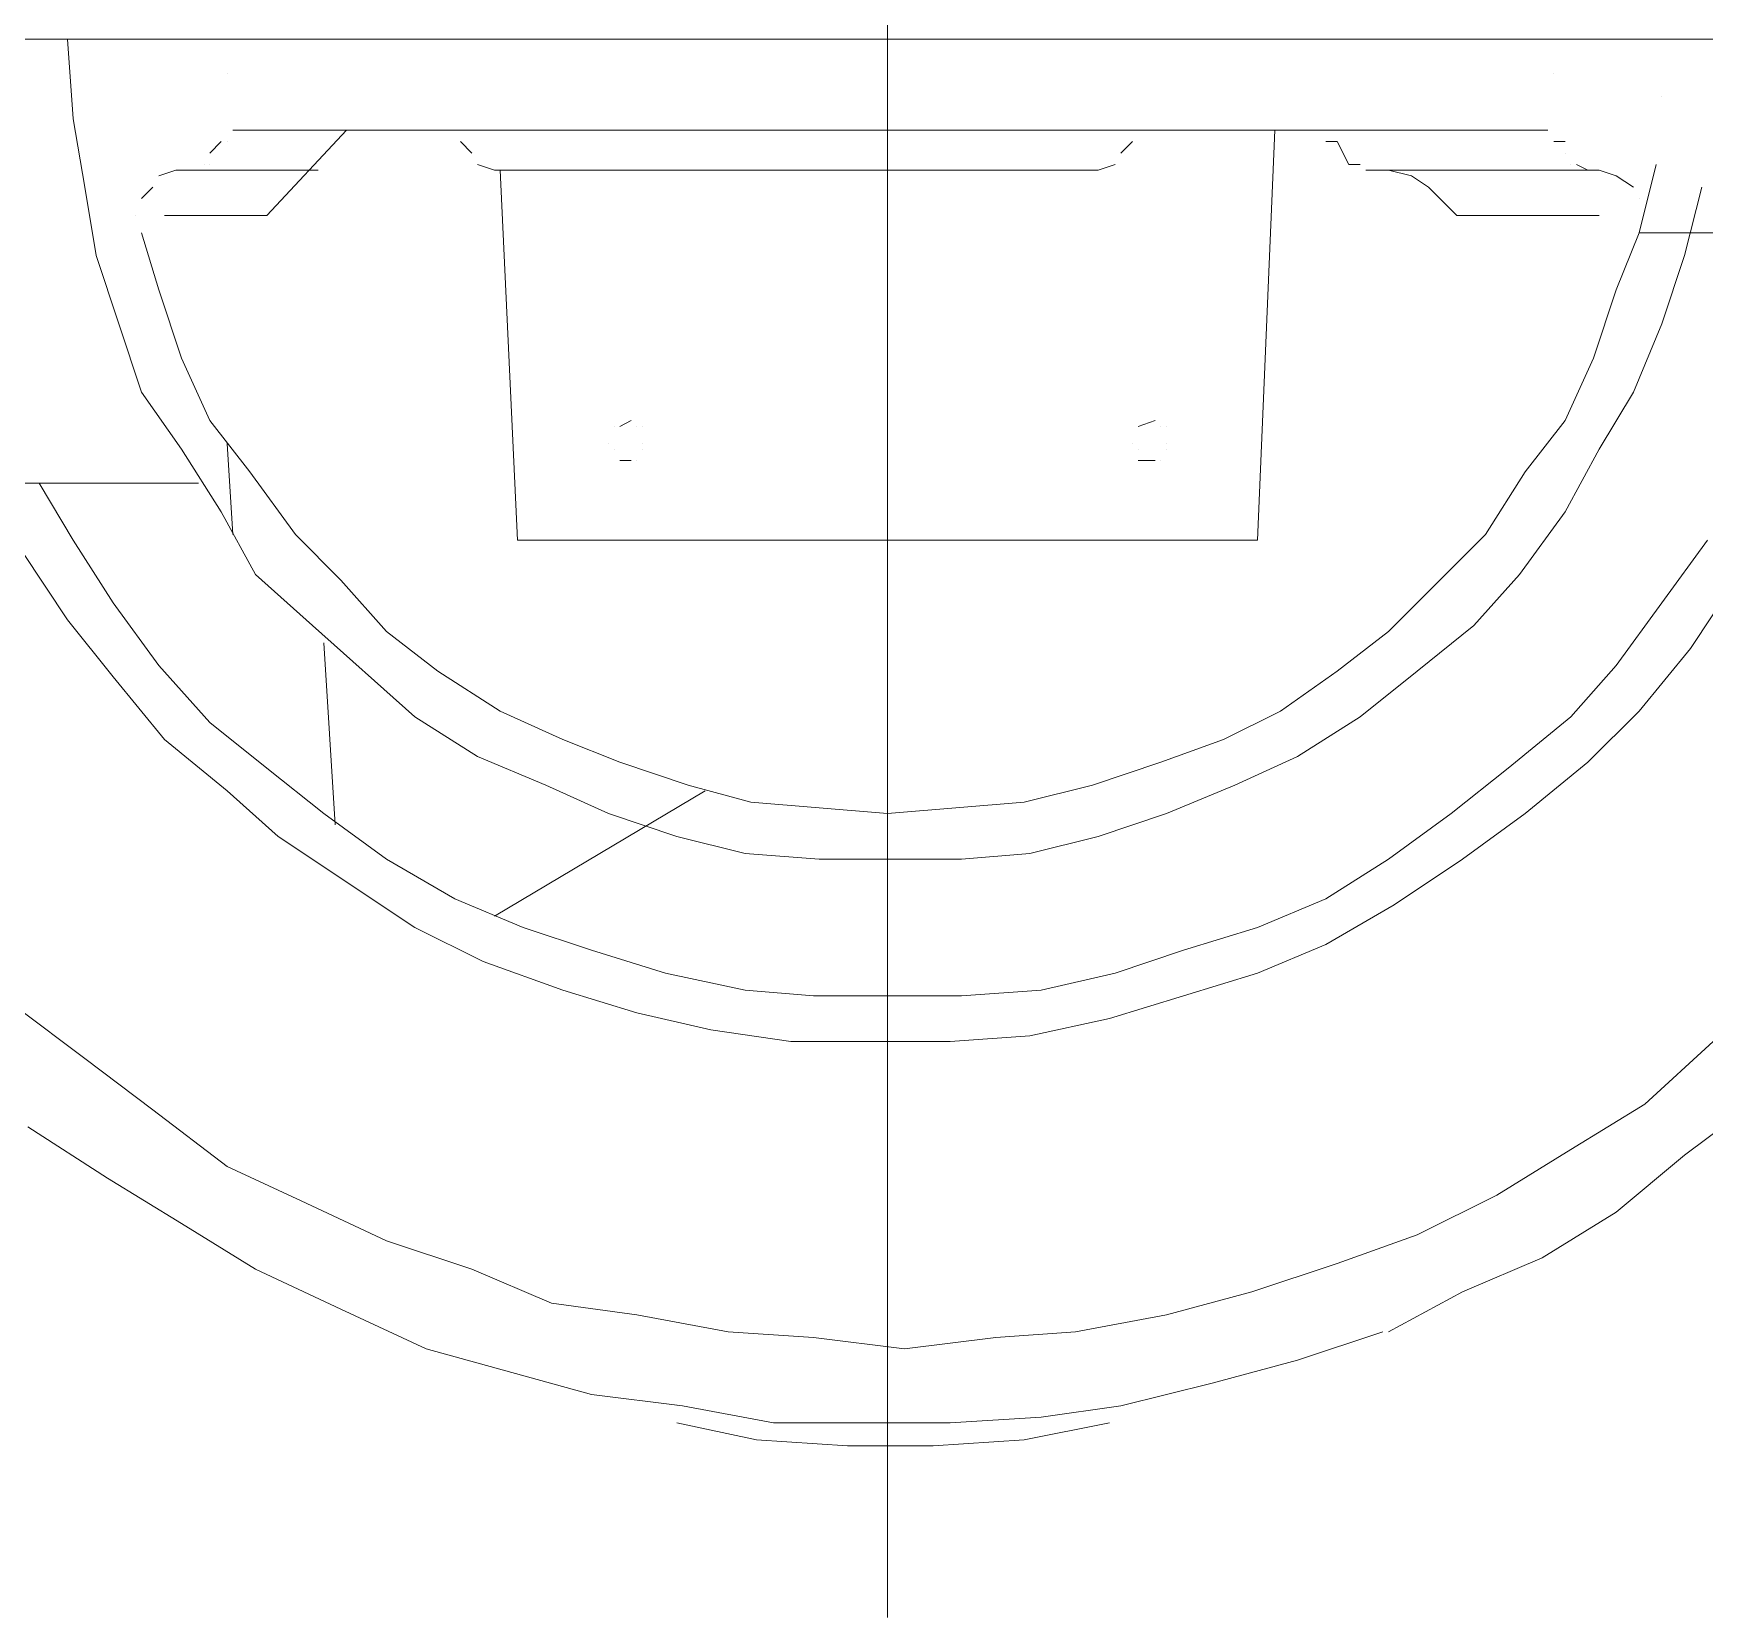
# Model space of a CAD drawing. Header units: millimetres. Extents: x 553474 to 556484, y 6145926 to 6146600.
# Drawn here: x 556132.3531 to 556132.4873, y 6146169.8671 to 6146169.9942 of the extents above; entities that cross this region are included whole.
import ezdxf

# ---------------------------------------------------------------- set-up
doc = ezdxf.new("R2010")
doc.units = ezdxf.units.MM
doc.layers.add('8', color=8, linetype='Continuous', lineweight=0)

msp = doc.modelspace()

# ---------------------------------------------------------------- linework, layer by layer
at = {"layer": '8'}
for p, q in [((556132.421666415, 6146170.118378649, 9.79600000000013), (556132.421666415, 6146169.86706217, 9.79600000000013)), ((556132.300965616, 6146169.993791785, 9.79600000000013), (556132.6782898814, 6146169.993791785, 9.79600000000013))]:
    msp.add_line(p, q, dxfattribs=at)
for points in [[(556132.3558296147, 6146169.993791785, 9.79600000000013), (556132.3558296147, 6146169.993791785, 9.79600000000013), (556132.3562868149, 6146169.987390985, 9.79600000000013), (556132.3562868149, 6146169.987390985, 9.79600000000013)], [(556132.3686312162, 6146169.991048585, 9.79600000000013), (556132.3686312162, 6146169.991048585, 9.79600000000013), (556132.3690884146, 6146169.986476585, 9.79600000000013), (556132.3690884146, 6146169.986476585, 9.79600000000013)], [(556132.3686312162, 6146169.991048585, 9.79600000000013), (556132.3686312162, 6146169.991048585, 9.79600000000013), (556132.3686312162, 6146169.996077785, 9.79600000000013), (556132.3686312162, 6146169.996077785, 9.79600000000013)], [(556132.4751588148, 6146169.991048585, 9.79600000000013), (556132.4751588148, 6146169.991048585, 9.79600000000013), (556132.4747016146, 6146169.986476585, 9.79600000000013), (556132.4747016146, 6146169.986476585, 9.79600000000013)], [(556132.4838456153, 6146169.989219785, 9.79600000000013), (556132.4838456153, 6146169.989219785, 9.79600000000013), (556132.4838456153, 6146169.994706185, 9.79600000000013), (556132.4838456153, 6146169.994706185, 9.79600000000013)], [(556132.4838456153, 6146169.989219785, 9.79600000000013), (556132.4838456153, 6146169.989219785, 9.79600000000013), (556132.4833884151, 6146169.983733385, 9.79600000000013), (556132.4833884151, 6146169.983733385, 9.79600000000013)], [(556132.3562868149, 6146169.987390985, 9.79600000000013), (556132.3562868149, 6146169.987390985, 9.79600000000013), (556132.3572012153, 6146169.981904585, 9.79600000000013), (556132.3572012153, 6146169.981904585, 9.79600000000013)], [(556132.3690884146, 6146169.986476585, 9.79600000000013), (556132.3690884146, 6146169.986476585, 9.79600000000013), (556132.3686312162, 6146169.991048585, 9.79600000000013), (556132.3686312162, 6146169.991048585, 9.79600000000013)], [(556132.3690884146, 6146169.986476585, 9.79600000000013), (556132.3690884146, 6146169.986476585, 9.79600000000013), (556132.419837615, 6146169.986476585, 9.79600000000013), (556132.419837615, 6146169.986476585, 9.79600000000013)], [(556132.3782324162, 6146169.986476585, 9.79600000000013), (556132.3782324162, 6146169.986476585, 9.79600000000013), (556132.371831615, 6146169.979618585, 9.79600000000013), (556132.371831615, 6146169.979618585, 9.79600000000013)], [(556132.4747016146, 6146169.986476585, 9.79600000000013), (556132.4747016146, 6146169.986476585, 9.79600000000013), (556132.419837615, 6146169.986476585, 9.79600000000013), (556132.419837615, 6146169.986476585, 9.79600000000013)], [(556132.4527560151, 6146169.986476585, 9.79600000000013), (556132.4527560151, 6146169.986476585, 9.79600000000013), (556132.4513844154, 6146169.953558185, 9.79600000000013), (556132.4513844154, 6146169.953558185, 9.79600000000013)], [(556132.456413615, 6146169.986476585, 9.79600000000013), (556132.456413615, 6146169.986476585, 9.79600000000013), (556132.4568708134, 6146169.985562185, 9.79600000000013), (556132.4568708134, 6146169.985562185, 9.79600000000013)], [(556132.4747016146, 6146169.986476585, 9.79600000000013), (556132.4747016146, 6146169.986476585, 9.79600000000013), (556132.4751588148, 6146169.991048585, 9.79600000000013), (556132.4751588148, 6146169.991048585, 9.79600000000013)], [(556132.3672596137, 6146169.984647784, 9.79600000000013), (556132.3672596137, 6146169.984647784, 9.79600000000013), (556132.3681740151, 6146169.985562185, 9.79600000000013), (556132.3681740151, 6146169.985562185, 9.79600000000013)], [(556132.3681740151, 6146169.985562185, 9.79600000000013), (556132.3681740151, 6146169.985562185, 9.79600000000013), (556132.3686312162, 6146169.985562185, 9.79600000000013), (556132.3686312162, 6146169.985562185, 9.79600000000013)], [(556132.3686312162, 6146169.985562185, 9.79600000000013), (556132.3686312162, 6146169.985562185, 9.79600000000013), (556132.3690884146, 6146169.986476585, 9.79600000000013), (556132.3690884146, 6146169.986476585, 9.79600000000013)], [(556132.3882908146, 6146169.984647784, 9.79600000000013), (556132.3882908146, 6146169.984647784, 9.79600000000013), (556132.3873764151, 6146169.985562185, 9.79600000000013), (556132.3873764151, 6146169.985562185, 9.79600000000013)], [(556132.3873764151, 6146169.985562185, 9.79600000000013), (556132.3873764151, 6146169.985562185, 9.79600000000013), (556132.3869192149, 6146169.986476585, 9.79600000000013), (556132.3869192149, 6146169.986476585, 9.79600000000013)], [(556132.4404116147, 6146169.984647784, 9.79600000000013), (556132.4404116147, 6146169.984647784, 9.79600000000013), (556132.4413260152, 6146169.985562185, 9.79600000000013), (556132.4413260152, 6146169.985562185, 9.79600000000013)], [(556132.4413260152, 6146169.985562185, 9.79600000000013), (556132.4413260152, 6146169.985562185, 9.79600000000013), (556132.4417832163, 6146169.986476585, 9.79600000000013), (556132.4417832163, 6146169.986476585, 9.79600000000013)], [(556132.4568708134, 6146169.985562185, 9.79600000000013), (556132.4568708134, 6146169.985562185, 9.79600000000013), (556132.4577852148, 6146169.985562185, 9.79600000000013), (556132.4577852148, 6146169.985562185, 9.79600000000013)], [(556132.4577852148, 6146169.985562185, 9.79600000000013), (556132.4577852148, 6146169.985562185, 9.79600000000013), (556132.4586996152, 6146169.983733385, 9.79600000000013), (556132.4586996152, 6146169.983733385, 9.79600000000013)], [(556132.4760732152, 6146169.985562185, 9.79600000000013), (556132.4760732152, 6146169.985562185, 9.79600000000013), (556132.4751588148, 6146169.985562185, 9.79600000000013), (556132.4751588148, 6146169.985562185, 9.79600000000013)], [(556132.4751588148, 6146169.985562185, 9.79600000000013), (556132.4751588148, 6146169.985562185, 9.79600000000013), (556132.4747016146, 6146169.986476585, 9.79600000000013), (556132.4747016146, 6146169.986476585, 9.79600000000013)], [(556132.3668024153, 6146169.983733385, 9.79600000000013), (556132.3668024153, 6146169.983733385, 9.79600000000013), (556132.3663452151, 6146169.983276185, 9.79600000000013), (556132.3663452151, 6146169.983276185, 9.79600000000013)], [(556132.3668024153, 6146169.983733385, 9.79600000000013), (556132.3668024153, 6146169.983733385, 9.79600000000013), (556132.3672596137, 6146169.983733385, 9.79600000000013), (556132.3672596137, 6146169.983733385, 9.79600000000013)], [(556132.3672596137, 6146169.983733385, 9.79600000000013), (556132.3672596137, 6146169.983733385, 9.79600000000013), (556132.3672596137, 6146169.984647784, 9.79600000000013), (556132.3672596137, 6146169.984647784, 9.79600000000013)], [(556132.3901196145, 6146169.983276185, 9.79600000000013), (556132.3901196145, 6146169.983276185, 9.79600000000013), (556132.3887480148, 6146169.983733385, 9.79600000000013), (556132.3887480148, 6146169.983733385, 9.79600000000013)], [(556132.3887480148, 6146169.983733385, 9.79600000000013), (556132.3887480148, 6146169.983733385, 9.79600000000013), (556132.3882908146, 6146169.984647784, 9.79600000000013), (556132.3882908146, 6146169.984647784, 9.79600000000013)], [(556132.4385828148, 6146169.983276185, 9.79600000000013), (556132.4385828148, 6146169.983276185, 9.79600000000013), (556132.4399544154, 6146169.983733385, 9.79600000000013), (556132.4399544154, 6146169.983733385, 9.79600000000013)], [(556132.4399544154, 6146169.983733385, 9.79600000000013), (556132.4399544154, 6146169.983733385, 9.79600000000013), (556132.4404116147, 6146169.984647784, 9.79600000000013), (556132.4404116147, 6146169.984647784, 9.79600000000013)], [(556132.4586996152, 6146169.983733385, 9.79600000000013), (556132.4586996152, 6146169.983733385, 9.79600000000013), (556132.4596140147, 6146169.983733385, 9.79600000000013), (556132.4596140147, 6146169.983733385, 9.79600000000013)], [(556132.4596140147, 6146169.983733385, 9.79600000000013), (556132.4596140147, 6146169.983733385, 9.79600000000013), (556132.4600712149, 6146169.983276185, 9.79600000000013), (556132.4600712149, 6146169.983276185, 9.79600000000013)], [(556132.4760732152, 6146169.984647784, 9.79600000000013), (556132.4760732152, 6146169.984647784, 9.79600000000013), (556132.4760732152, 6146169.985562185, 9.79600000000013), (556132.4760732152, 6146169.985562185, 9.79600000000013)], [(556132.4765304145, 6146169.983733385, 9.79600000000013), (556132.4765304145, 6146169.983733385, 9.79600000000013), (556132.4769876148, 6146169.983733385, 9.79600000000013), (556132.4769876148, 6146169.983733385, 9.79600000000013)], [(556132.4765304145, 6146169.983733385, 9.79600000000013), (556132.4765304145, 6146169.983733385, 9.79600000000013), (556132.4760732152, 6146169.984647784, 9.79600000000013), (556132.4760732152, 6146169.984647784, 9.79600000000013)], [(556132.4769876148, 6146169.983733385, 9.79600000000013), (556132.4769876148, 6146169.983733385, 9.79600000000013), (556132.4779020133, 6146169.983276185, 9.79600000000013), (556132.4779020133, 6146169.983276185, 9.79600000000013)], [(556132.4833884151, 6146169.983733385, 9.79600000000013), (556132.4833884151, 6146169.983733385, 9.79600000000013), (556132.4820168153, 6146169.978246985, 9.79600000000013), (556132.4820168153, 6146169.978246985, 9.79600000000013)], [(556132.3645164161, 6146169.983276185, 9.79600000000013), (556132.3645164161, 6146169.983276185, 9.79600000000013), (556132.3631448154, 6146169.982818985, 9.79600000000013), (556132.3631448154, 6146169.982818985, 9.79600000000013)], [(556132.3631448154, 6146169.982818985, 9.79600000000013), (556132.3631448154, 6146169.982818985, 9.79600000000013), (556132.3626876152, 6146169.981904585, 9.79600000000013), (556132.3626876152, 6146169.981904585, 9.79600000000013)], [(556132.3654308147, 6146169.983276185, 9.79600000000013), (556132.3654308147, 6146169.983276185, 9.79600000000013), (556132.3645164161, 6146169.983276185, 9.79600000000013), (556132.3645164161, 6146169.983276185, 9.79600000000013)], [(556132.375946416, 6146169.983276185, 9.79600000000013), (556132.375946416, 6146169.983276185, 9.79600000000013), (556132.3654308147, 6146169.983276185, 9.79600000000013), (556132.3654308147, 6146169.983276185, 9.79600000000013)], [(556132.3663452151, 6146169.983276185, 9.79600000000013), (556132.3663452151, 6146169.983276185, 9.79600000000013), (556132.3668024153, 6146169.983733385, 9.79600000000013), (556132.3668024153, 6146169.983733385, 9.79600000000013)], [(556132.419837615, 6146169.983276185, 9.79600000000013), (556132.419837615, 6146169.983276185, 9.79600000000013), (556132.3901196145, 6146169.983276185, 9.79600000000013), (556132.3901196145, 6146169.983276185, 9.79600000000013)], [(556132.3919484154, 6146169.953558185, 9.79600000000013), (556132.3919484154, 6146169.953558185, 9.79600000000013), (556132.3905768148, 6146169.983276185, 9.79600000000013), (556132.3905768148, 6146169.983276185, 9.79600000000013)], [(556132.3905768148, 6146169.983276185, 9.79600000000013), (556132.3905768148, 6146169.983276185, 9.79600000000013), (556132.3901196145, 6146169.983276185, 9.79600000000013), (556132.3901196145, 6146169.983276185, 9.79600000000013)], [(556132.419837615, 6146169.983276185, 9.79600000000013), (556132.419837615, 6146169.983276185, 9.79600000000013), (556132.4385828148, 6146169.983276185, 9.79600000000013), (556132.4385828148, 6146169.983276185, 9.79600000000013)], [(556132.4733300149, 6146169.983276185, 9.79600000000013), (556132.4733300149, 6146169.983276185, 9.79600000000013), (556132.4600712149, 6146169.983276185, 9.79600000000013), (556132.4600712149, 6146169.983276185, 9.79600000000013)], [(556132.4600712149, 6146169.983276185, 9.79600000000013), (556132.4600712149, 6146169.983276185, 9.79600000000013), (556132.4710440147, 6146169.983276185, 9.79600000000013), (556132.4710440147, 6146169.983276185, 9.79600000000013)], [(556132.4619000149, 6146169.983276185, 9.79600000000013), (556132.4619000149, 6146169.983276185, 9.79600000000013), (556132.4600712149, 6146169.983276185, 9.79600000000013), (556132.4600712149, 6146169.983276185, 9.79600000000013)], [(556132.4637288149, 6146169.982818985, 9.79600000000013), (556132.4637288149, 6146169.982818985, 9.79600000000013), (556132.4619000149, 6146169.983276185, 9.79600000000013), (556132.4619000149, 6146169.983276185, 9.79600000000013)], [(556132.4651004146, 6146169.981904585, 9.79600000000013), (556132.4651004146, 6146169.981904585, 9.79600000000013), (556132.4637288149, 6146169.982818985, 9.79600000000013), (556132.4637288149, 6146169.982818985, 9.79600000000013)], [(556132.4783592154, 6146169.983276185, 9.79600000000013), (556132.4783592154, 6146169.983276185, 9.79600000000013), (556132.4673864148, 6146169.983276185, 9.79600000000013), (556132.4673864148, 6146169.983276185, 9.79600000000013)], [(556132.4779020133, 6146169.983276185, 9.79600000000013), (556132.4779020133, 6146169.983276185, 9.79600000000013), (556132.4788164147, 6146169.983276185, 9.79600000000013), (556132.4788164147, 6146169.983276185, 9.79600000000013)], [(556132.4788164147, 6146169.983276185, 9.79600000000013), (556132.4788164147, 6146169.983276185, 9.79600000000013), (556132.4801880135, 6146169.982818985, 9.79600000000013), (556132.4801880135, 6146169.982818985, 9.79600000000013)], [(556132.4801880135, 6146169.982818985, 9.79600000000013), (556132.4801880135, 6146169.982818985, 9.79600000000013), (556132.4815596151, 6146169.981904585, 9.79600000000013), (556132.4815596151, 6146169.981904585, 9.79600000000013)], [(556132.3572012153, 6146169.981904585, 9.79600000000013), (556132.3572012153, 6146169.981904585, 9.79600000000013), (556132.3581156149, 6146169.976418185, 9.79600000000013), (556132.3581156149, 6146169.976418185, 9.79600000000013)], [(556132.3626876152, 6146169.981904585, 9.79600000000013), (556132.3626876152, 6146169.981904585, 9.79600000000013), (556132.3617732148, 6146169.980990185, 9.79600000000013), (556132.3617732148, 6146169.980990185, 9.79600000000013)], [(556132.3617732148, 6146169.980990185, 9.79600000000013), (556132.3617732148, 6146169.980990185, 9.79600000000013), (556132.3613160164, 6146169.979618585, 9.79600000000013), (556132.3613160164, 6146169.979618585, 9.79600000000013)], [(556132.466014815, 6146169.980990185, 9.79600000000013), (556132.466014815, 6146169.980990185, 9.79600000000013), (556132.4651004146, 6146169.981904585, 9.79600000000013), (556132.4651004146, 6146169.981904585, 9.79600000000013)], [(556132.466014815, 6146169.980990185, 9.79600000000013), (556132.466014815, 6146169.980990185, 9.79600000000013), (556132.4673864148, 6146169.979618585, 9.79600000000013), (556132.4673864148, 6146169.979618585, 9.79600000000013)], [(556132.4815596151, 6146169.981904585, 9.79600000000013), (556132.4815596151, 6146169.981904585, 9.79600000000013), (556132.4820168153, 6146169.980990185, 9.79600000000013), (556132.4820168153, 6146169.980990185, 9.79600000000013)], [(556132.4820168153, 6146169.980990185, 9.79600000000013), (556132.4820168153, 6146169.980990185, 9.79600000000013), (556132.4820168153, 6146169.978246985, 9.79600000000013), (556132.4820168153, 6146169.978246985, 9.79600000000013)], [(556132.4856744152, 6146169.976418185, 9.79600000000013), (556132.4856744152, 6146169.976418185, 9.79600000000013), (556132.487046015, 6146169.981904585, 9.79600000000013), (556132.487046015, 6146169.981904585, 9.79600000000013)], [(556132.487046015, 6146169.981904585, 9.79600000000013), (556132.487046015, 6146169.981904585, 9.79600000000013), (556132.4875032133, 6146169.987390985, 9.79600000000013), (556132.4875032133, 6146169.987390985, 9.79600000000013)], [(556132.3613160164, 6146169.979618585, 9.79600000000013), (556132.3613160164, 6146169.979618585, 9.79600000000013), (556132.3617732148, 6146169.978246985, 9.79600000000013), (556132.3617732148, 6146169.978246985, 9.79600000000013)], [(556132.371831615, 6146169.979618585, 9.79600000000013), (556132.371831615, 6146169.979618585, 9.79600000000013), (556132.3636020147, 6146169.979618585, 9.79600000000013), (556132.3636020147, 6146169.979618585, 9.79600000000013)], [(556132.4673864148, 6146169.979618585, 9.79600000000013), (556132.4673864148, 6146169.979618585, 9.79600000000013), (556132.4788164147, 6146169.979618585, 9.79600000000013), (556132.4788164147, 6146169.979618585, 9.79600000000013)], [(556132.3617732148, 6146169.978246985, 9.79600000000013), (556132.3617732148, 6146169.978246985, 9.79600000000013), (556132.3631448154, 6146169.973674985, 9.79600000000013), (556132.3631448154, 6146169.973674985, 9.79600000000013)], [(556132.4801880135, 6146169.973674985, 9.79600000000013), (556132.4801880135, 6146169.973674985, 9.79600000000013), (556132.4820168153, 6146169.978246985, 9.79600000000013), (556132.4820168153, 6146169.978246985, 9.79600000000013)], [(556132.4820168153, 6146169.978246985, 9.79600000000013), (556132.4820168153, 6146169.978246985, 9.79600000000013), (556132.4971044152, 6146169.978246985, 9.79600000000013), (556132.4971044152, 6146169.978246985, 9.79600000000013)], [(556132.3581156149, 6146169.976418185, 9.79600000000013), (556132.3581156149, 6146169.976418185, 9.79600000000013), (556132.3617732148, 6146169.965445384, 9.79600000000013), (556132.3617732148, 6146169.965445384, 9.79600000000013)], [(556132.4838456153, 6146169.970931785, 9.79600000000013), (556132.4838456153, 6146169.970931785, 9.79600000000013), (556132.4856744152, 6146169.976418185, 9.79600000000013), (556132.4856744152, 6146169.976418185, 9.79600000000013)], [(556132.3631448154, 6146169.973674985, 9.79600000000013), (556132.3631448154, 6146169.973674985, 9.79600000000013), (556132.3649736135, 6146169.968188585, 9.79600000000013), (556132.3649736135, 6146169.968188585, 9.79600000000013)], [(556132.4783592154, 6146169.968188585, 9.79600000000013), (556132.4783592154, 6146169.968188585, 9.79600000000013), (556132.4801880135, 6146169.973674985, 9.79600000000013), (556132.4801880135, 6146169.973674985, 9.79600000000013)], [(556132.4815596151, 6146169.965445384, 9.79600000000013), (556132.4815596151, 6146169.965445384, 9.79600000000013), (556132.4838456153, 6146169.970931785, 9.79600000000013), (556132.4838456153, 6146169.970931785, 9.79600000000013)], [(556132.3649736135, 6146169.968188585, 9.79600000000013), (556132.3649736135, 6146169.968188585, 9.79600000000013), (556132.3672596137, 6146169.963159385, 9.79600000000013), (556132.3672596137, 6146169.963159385, 9.79600000000013)], [(556132.4760732152, 6146169.963159385, 9.79600000000013), (556132.4760732152, 6146169.963159385, 9.79600000000013), (556132.4783592154, 6146169.968188585, 9.79600000000013), (556132.4783592154, 6146169.968188585, 9.79600000000013)], [(556132.3617732148, 6146169.965445384, 9.79600000000013), (556132.3617732148, 6146169.965445384, 9.79600000000013), (556132.3649736135, 6146169.960873385, 9.79600000000013), (556132.3649736135, 6146169.960873385, 9.79600000000013)], [(556132.4788164147, 6146169.960873385, 9.79600000000013), (556132.4788164147, 6146169.960873385, 9.79600000000013), (556132.4815596151, 6146169.965445384, 9.79600000000013), (556132.4815596151, 6146169.965445384, 9.79600000000013)], [(556132.3672596137, 6146169.963159385, 9.79600000000013), (556132.3672596137, 6146169.963159385, 9.79600000000013), (556132.3704600153, 6146169.959044585, 9.79600000000013), (556132.3704600153, 6146169.959044585, 9.79600000000013)], [(556132.3997208145, 6146169.962702185, 9.79600000000013), (556132.3997208145, 6146169.962702185, 9.79600000000013), (556132.3992636153, 6146169.961330585, 9.79600000000013), (556132.3992636153, 6146169.961330585, 9.79600000000013)], [(556132.4010924152, 6146169.963159385, 9.79600000000013), (556132.4010924152, 6146169.963159385, 9.79600000000013), (556132.4001780148, 6146169.962702185, 9.79600000000013), (556132.4001780148, 6146169.962702185, 9.79600000000013)], [(556132.4001780148, 6146169.962702185, 9.79600000000013), (556132.4001780148, 6146169.962702185, 9.79600000000013), (556132.3997208145, 6146169.962702185, 9.79600000000013), (556132.3997208145, 6146169.962702185, 9.79600000000013)], [(556132.4015496136, 6146169.962702185, 9.79600000000013), (556132.4015496136, 6146169.962702185, 9.79600000000013), (556132.4010924152, 6146169.963159385, 9.79600000000013), (556132.4010924152, 6146169.963159385, 9.79600000000013)], [(556132.4020068147, 6146169.962702185, 9.79600000000013), (556132.4020068147, 6146169.962702185, 9.79600000000013), (556132.4015496136, 6146169.962702185, 9.79600000000013), (556132.4015496136, 6146169.962702185, 9.79600000000013)], [(556132.443154816, 6146169.963159385, 9.79600000000013), (556132.443154816, 6146169.963159385, 9.79600000000013), (556132.4417832163, 6146169.962702185, 9.79600000000013), (556132.4417832163, 6146169.962702185, 9.79600000000013)], [(556132.4417832163, 6146169.962702185, 9.79600000000013), (556132.4417832163, 6146169.962702185, 9.79600000000013), (556132.4413260152, 6146169.961330585, 9.79600000000013), (556132.4413260152, 6146169.961330585, 9.79600000000013)], [(556132.4436120153, 6146169.962702185, 9.79600000000013), (556132.4436120153, 6146169.962702185, 9.79600000000013), (556132.443154816, 6146169.963159385, 9.79600000000013), (556132.443154816, 6146169.963159385, 9.79600000000013)], [(556132.4440692146, 6146169.962702185, 9.79600000000013), (556132.4440692146, 6146169.962702185, 9.79600000000013), (556132.4436120153, 6146169.962702185, 9.79600000000013), (556132.4436120153, 6146169.962702185, 9.79600000000013)], [(556132.4728728146, 6146169.959044585, 9.79600000000013), (556132.4728728146, 6146169.959044585, 9.79600000000013), (556132.4760732152, 6146169.963159385, 9.79600000000013), (556132.4760732152, 6146169.963159385, 9.79600000000013)], [(556132.3649736135, 6146169.960873385, 9.79600000000013), (556132.3649736135, 6146169.960873385, 9.79600000000013), (556132.3681740151, 6146169.955844184, 9.79600000000013), (556132.3681740151, 6146169.955844184, 9.79600000000013)], [(556132.3686312162, 6146169.961330585, 9.79600000000013), (556132.3686312162, 6146169.961330585, 9.79600000000013), (556132.3690884146, 6146169.954015384, 9.79600000000013), (556132.3690884146, 6146169.954015384, 9.79600000000013)], [(556132.3992636153, 6146169.961330585, 9.79600000000013), (556132.3992636153, 6146169.961330585, 9.79600000000013), (556132.3997208145, 6146169.960873385, 9.79600000000013), (556132.3997208145, 6146169.960873385, 9.79600000000013)], [(556132.3997208145, 6146169.960873385, 9.79600000000013), (556132.3997208145, 6146169.960873385, 9.79600000000013), (556132.4001780148, 6146169.959958985, 9.79600000000013), (556132.4001780148, 6146169.959958985, 9.79600000000013)], [(556132.4020068147, 6146169.961330585, 9.79600000000013), (556132.4020068147, 6146169.961330585, 9.79600000000013), (556132.4020068147, 6146169.962702185, 9.79600000000013), (556132.4020068147, 6146169.962702185, 9.79600000000013)], [(556132.4020068147, 6146169.960873385, 9.79600000000013), (556132.4020068147, 6146169.960873385, 9.79600000000013), (556132.4020068147, 6146169.961330585, 9.79600000000013), (556132.4020068147, 6146169.961330585, 9.79600000000013)], [(556132.4413260152, 6146169.961330585, 9.79600000000013), (556132.4413260152, 6146169.961330585, 9.79600000000013), (556132.4417832163, 6146169.960873385, 9.79600000000013), (556132.4417832163, 6146169.960873385, 9.79600000000013)], [(556132.4417832163, 6146169.960873385, 9.79600000000013), (556132.4417832163, 6146169.960873385, 9.79600000000013), (556132.4417832163, 6146169.959958985, 9.79600000000013), (556132.4417832163, 6146169.959958985, 9.79600000000013)], [(556132.4440692146, 6146169.961330585, 9.79600000000013), (556132.4440692146, 6146169.961330585, 9.79600000000013), (556132.4440692146, 6146169.962702185, 9.79600000000013), (556132.4440692146, 6146169.962702185, 9.79600000000013)], [(556132.4440692146, 6146169.960873385, 9.79600000000013), (556132.4440692146, 6146169.960873385, 9.79600000000013), (556132.4440692146, 6146169.961330585, 9.79600000000013), (556132.4440692146, 6146169.961330585, 9.79600000000013)], [(556132.4760732152, 6146169.955844184, 9.79600000000013), (556132.4760732152, 6146169.955844184, 9.79600000000013), (556132.4788164147, 6146169.960873385, 9.79600000000013), (556132.4788164147, 6146169.960873385, 9.79600000000013)], [(556132.4001780148, 6146169.959958985, 9.79600000000013), (556132.4001780148, 6146169.959958985, 9.79600000000013), (556132.4010924152, 6146169.959958985, 9.79600000000013), (556132.4010924152, 6146169.959958985, 9.79600000000013)], [(556132.4010924152, 6146169.959958985, 9.79600000000013), (556132.4010924152, 6146169.959958985, 9.79600000000013), (556132.4015496136, 6146169.959958985, 9.79600000000013), (556132.4015496136, 6146169.959958985, 9.79600000000013)], [(556132.4015496136, 6146169.959958985, 9.79600000000013), (556132.4015496136, 6146169.959958985, 9.79600000000013), (556132.4020068147, 6146169.960873385, 9.79600000000013), (556132.4020068147, 6146169.960873385, 9.79600000000013)], [(556132.4417832163, 6146169.959958985, 9.79600000000013), (556132.4417832163, 6146169.959958985, 9.79600000000013), (556132.443154816, 6146169.959958985, 9.79600000000013), (556132.443154816, 6146169.959958985, 9.79600000000013)], [(556132.443154816, 6146169.959958985, 9.79600000000013), (556132.443154816, 6146169.959958985, 9.79600000000013), (556132.4436120153, 6146169.959958985, 9.79600000000013), (556132.4436120153, 6146169.959958985, 9.79600000000013)], [(556132.4436120153, 6146169.959958985, 9.79600000000013), (556132.4436120153, 6146169.959958985, 9.79600000000013), (556132.4440692146, 6146169.960873385, 9.79600000000013), (556132.4440692146, 6146169.960873385, 9.79600000000013)], [(556132.3096524137, 6146169.958130185, 9.79600000000013), (556132.3096524137, 6146169.958130185, 9.79600000000013), (556132.3663452151, 6146169.958130185, 9.79600000000013), (556132.3663452151, 6146169.958130185, 9.79600000000013)], [(556132.3535436154, 6146169.958130185, 9.79600000000013), (556132.3535436154, 6146169.958130185, 9.79600000000013), (556132.3562868149, 6146169.953558185, 9.79600000000013), (556132.3562868149, 6146169.953558185, 9.79600000000013)], [(556132.3704600153, 6146169.959044585, 9.79600000000013), (556132.3704600153, 6146169.959044585, 9.79600000000013), (556132.3741176161, 6146169.954015384, 9.79600000000013), (556132.3741176161, 6146169.954015384, 9.79600000000013)], [(556132.4696724149, 6146169.954015384, 9.79600000000013), (556132.4696724149, 6146169.954015384, 9.79600000000013), (556132.4728728146, 6146169.959044585, 9.79600000000013), (556132.4728728146, 6146169.959044585, 9.79600000000013)], [(556132.3681740151, 6146169.955844184, 9.79600000000013), (556132.3681740151, 6146169.955844184, 9.79600000000013), (556132.3709172145, 6146169.950814985, 9.79600000000013), (556132.3709172145, 6146169.950814985, 9.79600000000013)], [(556132.4724156153, 6146169.950814985, 9.79600000000013), (556132.4724156153, 6146169.950814985, 9.79600000000013), (556132.4760732152, 6146169.955844184, 9.79600000000013), (556132.4760732152, 6146169.955844184, 9.79600000000013)], [(556132.3741176161, 6146169.954015384, 9.79600000000013), (556132.3741176161, 6146169.954015384, 9.79600000000013), (556132.3777752151, 6146169.950357785, 9.79600000000013), (556132.3777752151, 6146169.950357785, 9.79600000000013)], [(556132.466014815, 6146169.950357785, 9.79600000000013), (556132.466014815, 6146169.950357785, 9.79600000000013), (556132.4696724149, 6146169.954015384, 9.79600000000013), (556132.4696724149, 6146169.954015384, 9.79600000000013)], [(556132.3521720148, 6146169.952643785, 9.79600000000013), (556132.3521720148, 6146169.952643785, 9.79600000000013), (556132.3558296147, 6146169.947157385, 9.79600000000013), (556132.3558296147, 6146169.947157385, 9.79600000000013)], [(556132.3562868149, 6146169.953558185, 9.79600000000013), (556132.3562868149, 6146169.953558185, 9.79600000000013), (556132.3594872146, 6146169.948528985, 9.79600000000013), (556132.3594872146, 6146169.948528985, 9.79600000000013)], [(556132.3919484154, 6146169.953558185, 9.79600000000013), (556132.3919484154, 6146169.953558185, 9.79600000000013), (556132.421666415, 6146169.953558185, 9.79600000000013), (556132.421666415, 6146169.953558185, 9.79600000000013)], [(556132.4513844154, 6146169.953558185, 9.79600000000013), (556132.4513844154, 6146169.953558185, 9.79600000000013), (556132.421666415, 6146169.953558185, 9.79600000000013), (556132.421666415, 6146169.953558185, 9.79600000000013)], [(556132.4838456153, 6146169.948528985, 9.79600000000013), (556132.4838456153, 6146169.948528985, 9.79600000000013), (556132.4875032133, 6146169.953558185, 9.79600000000013), (556132.4875032133, 6146169.953558185, 9.79600000000013)], [(556132.3709172145, 6146169.950814985, 9.79600000000013), (556132.3709172145, 6146169.950814985, 9.79600000000013), (556132.3754892149, 6146169.946700185, 9.79600000000013), (556132.3754892149, 6146169.946700185, 9.79600000000013)], [(556132.3777752151, 6146169.950357785, 9.79600000000013), (556132.3777752151, 6146169.950357785, 9.79600000000013), (556132.3814328178, 6146169.946242985, 9.79600000000013), (556132.3814328178, 6146169.946242985, 9.79600000000013)], [(556132.4619000149, 6146169.946242985, 9.79600000000013), (556132.4619000149, 6146169.946242985, 9.79600000000013), (556132.466014815, 6146169.950357785, 9.79600000000013), (556132.466014815, 6146169.950357785, 9.79600000000013)], [(556132.4687580154, 6146169.946700185, 9.79600000000013), (556132.4687580154, 6146169.946700185, 9.79600000000013), (556132.4724156153, 6146169.950814985, 9.79600000000013), (556132.4724156153, 6146169.950814985, 9.79600000000013)], [(556132.4861316164, 6146169.944871385, 9.79600000000013), (556132.4861316164, 6146169.944871385, 9.79600000000013), (556132.4897892154, 6146169.950357785, 9.79600000000013), (556132.4897892154, 6146169.950357785, 9.79600000000013)], [(556132.3594872146, 6146169.948528985, 9.79600000000013), (556132.3594872146, 6146169.948528985, 9.79600000000013), (556132.3631448154, 6146169.943499785, 9.79600000000013), (556132.3631448154, 6146169.943499785, 9.79600000000013)], [(556132.4801880135, 6146169.943499785, 9.79600000000013), (556132.4801880135, 6146169.943499785, 9.79600000000013), (556132.4838456153, 6146169.948528985, 9.79600000000013), (556132.4838456153, 6146169.948528985, 9.79600000000013)], [(556132.3558296147, 6146169.947157385, 9.79600000000013), (556132.3558296147, 6146169.947157385, 9.79600000000013), (556132.3594872146, 6146169.942585385, 9.79600000000013), (556132.3594872146, 6146169.942585385, 9.79600000000013)], [(556132.3754892149, 6146169.946700185, 9.79600000000013), (556132.3754892149, 6146169.946700185, 9.79600000000013), (556132.3837188152, 6146169.939384985, 9.79600000000013), (556132.3837188152, 6146169.939384985, 9.79600000000013)], [(556132.3814328178, 6146169.946242985, 9.79600000000013), (556132.3814328178, 6146169.946242985, 9.79600000000013), (556132.385547616, 6146169.943042585, 9.79600000000013), (556132.385547616, 6146169.943042585, 9.79600000000013)], [(556132.4577852148, 6146169.943042585, 9.79600000000013), (556132.4577852148, 6146169.943042585, 9.79600000000013), (556132.4619000149, 6146169.946242985, 9.79600000000013), (556132.4619000149, 6146169.946242985, 9.79600000000013)], [(556132.464186016, 6146169.943042585, 9.79600000000013), (556132.464186016, 6146169.943042585, 9.79600000000013), (556132.4687580154, 6146169.946700185, 9.79600000000013), (556132.4687580154, 6146169.946700185, 9.79600000000013)], [(556132.3773180149, 6146169.930698185, 9.79600000000013), (556132.3773180149, 6146169.930698185, 9.79600000000013), (556132.3764036153, 6146169.945328585, 9.79600000000013), (556132.3764036153, 6146169.945328585, 9.79600000000013)], [(556132.4820168153, 6146169.939842185, 9.79600000000013), (556132.4820168153, 6146169.939842185, 9.79600000000013), (556132.4861316164, 6146169.944871385, 9.79600000000013), (556132.4861316164, 6146169.944871385, 9.79600000000013)], [(556132.3631448154, 6146169.943499785, 9.79600000000013), (556132.3631448154, 6146169.943499785, 9.79600000000013), (556132.3672596137, 6146169.938927785, 9.79600000000013), (556132.3672596137, 6146169.938927785, 9.79600000000013)], [(556132.4765304145, 6146169.939384985, 9.79600000000013), (556132.4765304145, 6146169.939384985, 9.79600000000013), (556132.4801880135, 6146169.943499785, 9.79600000000013), (556132.4801880135, 6146169.943499785, 9.79600000000013)], [(556132.3594872146, 6146169.942585385, 9.79600000000013), (556132.3594872146, 6146169.942585385, 9.79600000000013), (556132.3636020147, 6146169.937556185, 9.79600000000013), (556132.3636020147, 6146169.937556185, 9.79600000000013)], [(556132.385547616, 6146169.943042585, 9.79600000000013), (556132.385547616, 6146169.943042585, 9.79600000000013), (556132.3905768148, 6146169.939842185, 9.79600000000013), (556132.3905768148, 6146169.939842185, 9.79600000000013)], [(556132.4532132163, 6146169.939842185, 9.79600000000013), (556132.4532132163, 6146169.939842185, 9.79600000000013), (556132.4577852148, 6146169.943042585, 9.79600000000013), (556132.4577852148, 6146169.943042585, 9.79600000000013)], [(556132.4596140147, 6146169.939384985, 9.79600000000013), (556132.4596140147, 6146169.939384985, 9.79600000000013), (556132.464186016, 6146169.943042585, 9.79600000000013), (556132.464186016, 6146169.943042585, 9.79600000000013)], [(556132.3837188152, 6146169.939384985, 9.79600000000013), (556132.3837188152, 6146169.939384985, 9.79600000000013), (556132.3887480148, 6146169.936184585, 9.79600000000013), (556132.3887480148, 6146169.936184585, 9.79600000000013)], [(556132.3905768148, 6146169.939842185, 9.79600000000013), (556132.3905768148, 6146169.939842185, 9.79600000000013), (556132.3956060135, 6146169.937556185, 9.79600000000013), (556132.3956060135, 6146169.937556185, 9.79600000000013)], [(556132.448641215, 6146169.937556185, 9.79600000000013), (556132.448641215, 6146169.937556185, 9.79600000000013), (556132.4532132163, 6146169.939842185, 9.79600000000013), (556132.4532132163, 6146169.939842185, 9.79600000000013)], [(556132.4545848151, 6146169.936184585, 9.79600000000013), (556132.4545848151, 6146169.936184585, 9.79600000000013), (556132.4596140147, 6146169.939384985, 9.79600000000013), (556132.4596140147, 6146169.939384985, 9.79600000000013)], [(556132.4715012158, 6146169.935270185, 9.79600000000013), (556132.4715012158, 6146169.935270185, 9.79600000000013), (556132.4765304145, 6146169.939384985, 9.79600000000013), (556132.4765304145, 6146169.939384985, 9.79600000000013)], [(556132.4779020133, 6146169.935727385, 9.79600000000013), (556132.4779020133, 6146169.935727385, 9.79600000000013), (556132.4820168153, 6146169.939842185, 9.79600000000013), (556132.4820168153, 6146169.939842185, 9.79600000000013)], [(556132.3672596137, 6146169.938927785, 9.79600000000013), (556132.3672596137, 6146169.938927785, 9.79600000000013), (556132.371831615, 6146169.935270185, 9.79600000000013), (556132.371831615, 6146169.935270185, 9.79600000000013)], [(556132.3636020147, 6146169.937556185, 9.79600000000013), (556132.3636020147, 6146169.937556185, 9.79600000000013), (556132.3686312162, 6146169.933441385, 9.79600000000013), (556132.3686312162, 6146169.933441385, 9.79600000000013)], [(556132.3956060135, 6146169.937556185, 9.79600000000013), (556132.3956060135, 6146169.937556185, 9.79600000000013), (556132.4001780148, 6146169.935727385, 9.79600000000013), (556132.4001780148, 6146169.935727385, 9.79600000000013)], [(556132.4436120153, 6146169.935727385, 9.79600000000013), (556132.4436120153, 6146169.935727385, 9.79600000000013), (556132.448641215, 6146169.937556185, 9.79600000000013), (556132.448641215, 6146169.937556185, 9.79600000000013)], [(556132.371831615, 6146169.935270185, 9.79600000000013), (556132.371831615, 6146169.935270185, 9.79600000000013), (556132.3764036153, 6146169.931612585, 9.79600000000013), (556132.3764036153, 6146169.931612585, 9.79600000000013)], [(556132.3887480148, 6146169.936184585, 9.79600000000013), (556132.3887480148, 6146169.936184585, 9.79600000000013), (556132.3942344137, 6146169.933898585, 9.79600000000013), (556132.3942344137, 6146169.933898585, 9.79600000000013)], [(556132.4001780148, 6146169.935727385, 9.79600000000013), (556132.4001780148, 6146169.935727385, 9.79600000000013), (556132.4056644146, 6146169.933898585, 9.79600000000013), (556132.4056644146, 6146169.933898585, 9.79600000000013)], [(556132.4381256136, 6146169.933898585, 9.79600000000013), (556132.4381256136, 6146169.933898585, 9.79600000000013), (556132.4436120153, 6146169.935727385, 9.79600000000013), (556132.4436120153, 6146169.935727385, 9.79600000000013)], [(556132.4495556164, 6146169.933898585, 9.79600000000013), (556132.4495556164, 6146169.933898585, 9.79600000000013), (556132.4545848151, 6146169.936184585, 9.79600000000013), (556132.4545848151, 6146169.936184585, 9.79600000000013)], [(556132.4669292145, 6146169.931612585, 9.79600000000013), (556132.4669292145, 6146169.931612585, 9.79600000000013), (556132.4715012158, 6146169.935270185, 9.79600000000013), (556132.4715012158, 6146169.935270185, 9.79600000000013)], [(556132.4728728146, 6146169.931612585, 9.79600000000013), (556132.4728728146, 6146169.931612585, 9.79600000000013), (556132.4779020133, 6146169.935727385, 9.79600000000013), (556132.4779020133, 6146169.935727385, 9.79600000000013)], [(556132.3942344137, 6146169.933898585, 9.79600000000013), (556132.3942344137, 6146169.933898585, 9.79600000000013), (556132.3992636153, 6146169.931612585, 9.79600000000013), (556132.3992636153, 6146169.931612585, 9.79600000000013)], [(556132.4056644146, 6146169.933898585, 9.79600000000013), (556132.4056644146, 6146169.933898585, 9.79600000000013), (556132.4106936152, 6146169.932526985, 9.79600000000013), (556132.4106936152, 6146169.932526985, 9.79600000000013)], [(556132.4326392147, 6146169.932526985, 9.79600000000013), (556132.4326392147, 6146169.932526985, 9.79600000000013), (556132.4381256136, 6146169.933898585, 9.79600000000013), (556132.4381256136, 6146169.933898585, 9.79600000000013)], [(556132.4440692146, 6146169.931612585, 9.79600000000013), (556132.4440692146, 6146169.931612585, 9.79600000000013), (556132.4495556164, 6146169.933898585, 9.79600000000013), (556132.4495556164, 6146169.933898585, 9.79600000000013)], [(556132.3686312162, 6146169.933441385, 9.79600000000013), (556132.3686312162, 6146169.933441385, 9.79600000000013), (556132.3727460154, 6146169.929783785, 9.79600000000013), (556132.3727460154, 6146169.929783785, 9.79600000000013)], [(556132.4070360153, 6146169.933441385, 9.79600000000013), (556132.4070360153, 6146169.933441385, 9.79600000000013), (556132.3901196145, 6146169.923382985, 9.79600000000013), (556132.3901196145, 6146169.923382985, 9.79600000000013)], [(556132.4106936152, 6146169.932526985, 9.79600000000013), (556132.4106936152, 6146169.932526985, 9.79600000000013), (556132.4161800151, 6146169.932069785, 9.79600000000013), (556132.4161800151, 6146169.932069785, 9.79600000000013)], [(556132.4271528148, 6146169.932069785, 9.79600000000013), (556132.4271528148, 6146169.932069785, 9.79600000000013), (556132.4326392147, 6146169.932526985, 9.79600000000013), (556132.4326392147, 6146169.932526985, 9.79600000000013)], [(556132.3764036153, 6146169.931612585, 9.79600000000013), (556132.3764036153, 6146169.931612585, 9.79600000000013), (556132.3814328178, 6146169.927954985, 9.79600000000013), (556132.3814328178, 6146169.927954985, 9.79600000000013)], [(556132.3992636153, 6146169.931612585, 9.79600000000013), (556132.3992636153, 6146169.931612585, 9.79600000000013), (556132.4047500151, 6146169.929783785, 9.79600000000013), (556132.4047500151, 6146169.929783785, 9.79600000000013)], [(556132.4161800151, 6146169.932069785, 9.79600000000013), (556132.4161800151, 6146169.932069785, 9.79600000000013), (556132.421666415, 6146169.931612585, 9.79600000000013), (556132.421666415, 6146169.931612585, 9.79600000000013)], [(556132.421666415, 6146169.931612585, 9.79600000000013), (556132.421666415, 6146169.931612585, 9.79600000000013), (556132.4271528148, 6146169.932069785, 9.79600000000013), (556132.4271528148, 6146169.932069785, 9.79600000000013)], [(556132.4385828148, 6146169.929783785, 9.79600000000013), (556132.4385828148, 6146169.929783785, 9.79600000000013), (556132.4440692146, 6146169.931612585, 9.79600000000013), (556132.4440692146, 6146169.931612585, 9.79600000000013)], [(556132.4619000149, 6146169.927954985, 9.79600000000013), (556132.4619000149, 6146169.927954985, 9.79600000000013), (556132.4669292145, 6146169.931612585, 9.79600000000013), (556132.4669292145, 6146169.931612585, 9.79600000000013)], [(556132.4678436159, 6146169.927954985, 9.79600000000013), (556132.4678436159, 6146169.927954985, 9.79600000000013), (556132.4728728146, 6146169.931612585, 9.79600000000013), (556132.4728728146, 6146169.931612585, 9.79600000000013)], [(556132.3727460154, 6146169.929783785, 9.79600000000013), (556132.3727460154, 6146169.929783785, 9.79600000000013), (556132.3837188152, 6146169.922468585, 9.79600000000013), (556132.3837188152, 6146169.922468585, 9.79600000000013)], [(556132.4047500151, 6146169.929783785, 9.79600000000013), (556132.4047500151, 6146169.929783785, 9.79600000000013), (556132.410236415, 6146169.928412185, 9.79600000000013), (556132.410236415, 6146169.928412185, 9.79600000000013)], [(556132.4330964149, 6146169.928412185, 9.79600000000013), (556132.4330964149, 6146169.928412185, 9.79600000000013), (556132.4385828148, 6146169.929783785, 9.79600000000013), (556132.4385828148, 6146169.929783785, 9.79600000000013)], [(556132.410236415, 6146169.928412185, 9.79600000000013), (556132.410236415, 6146169.928412185, 9.79600000000013), (556132.4161800151, 6146169.927954985, 9.79600000000013), (556132.4161800151, 6146169.927954985, 9.79600000000013)], [(556132.427610015, 6146169.927954985, 9.79600000000013), (556132.427610015, 6146169.927954985, 9.79600000000013), (556132.4330964149, 6146169.928412185, 9.79600000000013), (556132.4330964149, 6146169.928412185, 9.79600000000013)], [(556132.3814328178, 6146169.927954985, 9.79600000000013), (556132.3814328178, 6146169.927954985, 9.79600000000013), (556132.3869192149, 6146169.924754585, 9.79600000000013), (556132.3869192149, 6146169.924754585, 9.79600000000013)], [(556132.4161800151, 6146169.927954985, 9.79600000000013), (556132.4161800151, 6146169.927954985, 9.79600000000013), (556132.427610015, 6146169.927954985, 9.79600000000013), (556132.427610015, 6146169.927954985, 9.79600000000013)], [(556132.4568708134, 6146169.924754585, 9.79600000000013), (556132.4568708134, 6146169.924754585, 9.79600000000013), (556132.4619000149, 6146169.927954985, 9.79600000000013), (556132.4619000149, 6146169.927954985, 9.79600000000013)], [(556132.4623572151, 6146169.924297385, 9.79600000000013), (556132.4623572151, 6146169.924297385, 9.79600000000013), (556132.4678436159, 6146169.927954985, 9.79600000000013), (556132.4678436159, 6146169.927954985, 9.79600000000013)], [(556132.3869192149, 6146169.924754585, 9.79600000000013), (556132.3869192149, 6146169.924754585, 9.79600000000013), (556132.3924056147, 6146169.922468585, 9.79600000000013), (556132.3924056147, 6146169.922468585, 9.79600000000013)], [(556132.4513844154, 6146169.922468585, 9.79600000000013), (556132.4513844154, 6146169.922468585, 9.79600000000013), (556132.4568708134, 6146169.924754585, 9.79600000000013), (556132.4568708134, 6146169.924754585, 9.79600000000013)], [(556132.4568708134, 6146169.921096985, 9.79600000000013), (556132.4568708134, 6146169.921096985, 9.79600000000013), (556132.4623572151, 6146169.924297385, 9.79600000000013), (556132.4623572151, 6146169.924297385, 9.79600000000013)], [(556132.3837188152, 6146169.922468585, 9.79600000000013), (556132.3837188152, 6146169.922468585, 9.79600000000013), (556132.389205216, 6146169.919725385, 9.79600000000013), (556132.389205216, 6146169.919725385, 9.79600000000013)], [(556132.3924056147, 6146169.922468585, 9.79600000000013), (556132.3924056147, 6146169.922468585, 9.79600000000013), (556132.3978920146, 6146169.920639785, 9.79600000000013), (556132.3978920146, 6146169.920639785, 9.79600000000013)], [(556132.4454408134, 6146169.920639785, 9.79600000000013), (556132.4454408134, 6146169.920639785, 9.79600000000013), (556132.4513844154, 6146169.922468585, 9.79600000000013), (556132.4513844154, 6146169.922468585, 9.79600000000013)], [(556132.3978920146, 6146169.920639785, 9.79600000000013), (556132.3978920146, 6146169.920639785, 9.79600000000013), (556132.4038356147, 6146169.918810985, 9.79600000000013), (556132.4038356147, 6146169.918810985, 9.79600000000013)], [(556132.4399544154, 6146169.918810985, 9.79600000000013), (556132.4399544154, 6146169.918810985, 9.79600000000013), (556132.4454408134, 6146169.920639785, 9.79600000000013), (556132.4454408134, 6146169.920639785, 9.79600000000013)], [(556132.4513844154, 6146169.918810985, 9.79600000000013), (556132.4513844154, 6146169.918810985, 9.79600000000013), (556132.4568708134, 6146169.921096985, 9.79600000000013), (556132.4568708134, 6146169.921096985, 9.79600000000013)], [(556132.389205216, 6146169.919725385, 9.79600000000013), (556132.389205216, 6146169.919725385, 9.79600000000013), (556132.3956060135, 6146169.917439385, 9.79600000000013), (556132.3956060135, 6146169.917439385, 9.79600000000013)], [(556132.4038356147, 6146169.918810985, 9.79600000000013), (556132.4038356147, 6146169.918810985, 9.79600000000013), (556132.410236415, 6146169.917439385, 9.79600000000013), (556132.410236415, 6146169.917439385, 9.79600000000013)], [(556132.4340108153, 6146169.917439385, 9.79600000000013), (556132.4340108153, 6146169.917439385, 9.79600000000013), (556132.4399544154, 6146169.918810985, 9.79600000000013), (556132.4399544154, 6146169.918810985, 9.79600000000013)], [(556132.4394972152, 6146169.915153385, 9.79600000000013), (556132.4394972152, 6146169.915153385, 9.79600000000013), (556132.4513844154, 6146169.918810985, 9.79600000000013), (556132.4513844154, 6146169.918810985, 9.79600000000013)], [(556132.3956060135, 6146169.917439385, 9.79600000000013), (556132.3956060135, 6146169.917439385, 9.79600000000013), (556132.4015496136, 6146169.915610585, 9.79600000000013), (556132.4015496136, 6146169.915610585, 9.79600000000013)], [(556132.410236415, 6146169.917439385, 9.79600000000013), (556132.410236415, 6146169.917439385, 9.79600000000013), (556132.4157228149, 6146169.916982185, 9.79600000000013), (556132.4157228149, 6146169.916982185, 9.79600000000013)], [(556132.4157228149, 6146169.916982185, 9.79600000000013), (556132.4157228149, 6146169.916982185, 9.79600000000013), (556132.421666415, 6146169.916982185, 9.79600000000013), (556132.421666415, 6146169.916982185, 9.79600000000013)], [(556132.421666415, 6146169.916982185, 9.79600000000013), (556132.421666415, 6146169.916982185, 9.79600000000013), (556132.427610015, 6146169.916982185, 9.79600000000013), (556132.427610015, 6146169.916982185, 9.79600000000013)], [(556132.427610015, 6146169.916982185, 9.79600000000013), (556132.427610015, 6146169.916982185, 9.79600000000013), (556132.4340108153, 6146169.917439385, 9.79600000000013), (556132.4340108153, 6146169.917439385, 9.79600000000013)], [(556132.3572012153, 6146169.911952985, 9.79600000000013), (556132.3572012153, 6146169.911952985, 9.79600000000013), (556132.3517148145, 6146169.916067785, 9.79600000000013), (556132.3517148145, 6146169.916067785, 9.79600000000013)], [(556132.4015496136, 6146169.915610585, 9.79600000000013), (556132.4015496136, 6146169.915610585, 9.79600000000013), (556132.4074932146, 6146169.914238985, 9.79600000000013), (556132.4074932146, 6146169.914238985, 9.79600000000013)], [(556132.4330964149, 6146169.913781785, 9.79600000000013), (556132.4330964149, 6146169.913781785, 9.79600000000013), (556132.4394972152, 6146169.915153385, 9.79600000000013), (556132.4394972152, 6146169.915153385, 9.79600000000013)], [(556132.4074932146, 6146169.914238985, 9.79600000000013), (556132.4074932146, 6146169.914238985, 9.79600000000013), (556132.4138940158, 6146169.913324585, 9.79600000000013), (556132.4138940158, 6146169.913324585, 9.79600000000013)], [(556132.4266956146, 6146169.913324585, 9.79600000000013), (556132.4266956146, 6146169.913324585, 9.79600000000013), (556132.4330964149, 6146169.913781785, 9.79600000000013), (556132.4330964149, 6146169.913781785, 9.79600000000013)], [(556132.4138940158, 6146169.913324585, 9.79600000000013), (556132.4138940158, 6146169.913324585, 9.79600000000013), (556132.4266956146, 6146169.913324585, 9.79600000000013), (556132.4266956146, 6146169.913324585, 9.79600000000013)], [(556132.4879604154, 6146169.913324585, 9.79600000000013), (556132.4879604154, 6146169.913324585, 9.79600000000013), (556132.4824740146, 6146169.908295385, 9.79600000000013), (556132.4824740146, 6146169.908295385, 9.79600000000013)], [(556132.3626876152, 6146169.907838184, 9.79600000000013), (556132.3626876152, 6146169.907838184, 9.79600000000013), (556132.3572012153, 6146169.911952985, 9.79600000000013), (556132.3572012153, 6146169.911952985, 9.79600000000013)], [(556132.4824740146, 6146169.908295385, 9.79600000000013), (556132.4824740146, 6146169.908295385, 9.79600000000013), (556132.4765304145, 6146169.904637785, 9.79600000000013), (556132.4765304145, 6146169.904637785, 9.79600000000013)], [(556132.4856744152, 6146169.904180584, 9.79600000000013), (556132.4856744152, 6146169.904180584, 9.79600000000013), (556132.4911608151, 6146169.908295385, 9.79600000000013), (556132.4911608151, 6146169.908295385, 9.79600000000013)], [(556132.3686312162, 6146169.903266185, 9.79600000000013), (556132.3686312162, 6146169.903266185, 9.79600000000013), (556132.3626876152, 6146169.907838184, 9.79600000000013), (556132.3626876152, 6146169.907838184, 9.79600000000013)], [(556132.352629215, 6146169.906466585, 9.79600000000013), (556132.352629215, 6146169.906466585, 9.79600000000013), (556132.3590300153, 6146169.902351785, 9.79600000000013), (556132.3590300153, 6146169.902351785, 9.79600000000013)], [(556132.4765304145, 6146169.904637785, 9.79600000000013), (556132.4765304145, 6146169.904637785, 9.79600000000013), (556132.4705868154, 6146169.900980185, 9.79600000000013), (556132.4705868154, 6146169.900980185, 9.79600000000013)], [(556132.4801880135, 6146169.899608585, 9.79600000000013), (556132.4801880135, 6146169.899608585, 9.79600000000013), (556132.4856744152, 6146169.904180584, 9.79600000000013), (556132.4856744152, 6146169.904180584, 9.79600000000013)], [(556132.3745748135, 6146169.900522985, 9.79600000000013), (556132.3745748135, 6146169.900522985, 9.79600000000013), (556132.3686312162, 6146169.903266185, 9.79600000000013), (556132.3686312162, 6146169.903266185, 9.79600000000013)], [(556132.3590300153, 6146169.902351785, 9.79600000000013), (556132.3590300153, 6146169.902351785, 9.79600000000013), (556132.3649736135, 6146169.898694185, 9.79600000000013), (556132.3649736135, 6146169.898694185, 9.79600000000013)], [(556132.3814328178, 6146169.897322585, 9.79600000000013), (556132.3814328178, 6146169.897322585, 9.79600000000013), (556132.3745748135, 6146169.900522985, 9.79600000000013), (556132.3745748135, 6146169.900522985, 9.79600000000013)], [(556132.4705868154, 6146169.900980185, 9.79600000000013), (556132.4705868154, 6146169.900980185, 9.79600000000013), (556132.464186016, 6146169.897779785, 9.79600000000013), (556132.464186016, 6146169.897779785, 9.79600000000013)], [(556132.4742444134, 6146169.895950985, 9.79600000000013), (556132.4742444134, 6146169.895950985, 9.79600000000013), (556132.4801880135, 6146169.899608585, 9.79600000000013), (556132.4801880135, 6146169.899608585, 9.79600000000013)], [(556132.3649736135, 6146169.898694185, 9.79600000000013), (556132.3649736135, 6146169.898694185, 9.79600000000013), (556132.3709172145, 6146169.895036585, 9.79600000000013), (556132.3709172145, 6146169.895036585, 9.79600000000013)], [(556132.464186016, 6146169.897779785, 9.79600000000013), (556132.464186016, 6146169.897779785, 9.79600000000013), (556132.4577852148, 6146169.895493785, 9.79600000000013), (556132.4577852148, 6146169.895493785, 9.79600000000013)], [(556132.3882908146, 6146169.895036585, 9.79600000000013), (556132.3882908146, 6146169.895036585, 9.79600000000013), (556132.3814328178, 6146169.897322585, 9.79600000000013), (556132.3814328178, 6146169.897322585, 9.79600000000013)], [(556132.3709172145, 6146169.895036585, 9.79600000000013), (556132.3709172145, 6146169.895036585, 9.79600000000013), (556132.3777752151, 6146169.891836185, 9.79600000000013), (556132.3777752151, 6146169.891836185, 9.79600000000013)], [(556132.3946916149, 6146169.892293385, 9.79600000000013), (556132.3946916149, 6146169.892293385, 9.79600000000013), (556132.3882908146, 6146169.895036585, 9.79600000000013), (556132.3882908146, 6146169.895036585, 9.79600000000013)], [(556132.4577852148, 6146169.895493785, 9.79600000000013), (556132.4577852148, 6146169.895493785, 9.79600000000013), (556132.4509272152, 6146169.893207785, 9.79600000000013), (556132.4509272152, 6146169.893207785, 9.79600000000013)], [(556132.4678436159, 6146169.893207785, 9.79600000000013), (556132.4678436159, 6146169.893207785, 9.79600000000013), (556132.4742444134, 6146169.895950985, 9.79600000000013), (556132.4742444134, 6146169.895950985, 9.79600000000013)], [(556132.4015496136, 6146169.891378985, 9.79600000000013), (556132.4015496136, 6146169.891378985, 9.79600000000013), (556132.3946916149, 6146169.892293385, 9.79600000000013), (556132.3946916149, 6146169.892293385, 9.79600000000013)], [(556132.4509272152, 6146169.893207785, 9.79600000000013), (556132.4509272152, 6146169.893207785, 9.79600000000013), (556132.4440692146, 6146169.891378985, 9.79600000000013), (556132.4440692146, 6146169.891378985, 9.79600000000013)], [(556132.4619000149, 6146169.890007385, 9.79600000000013), (556132.4619000149, 6146169.890007385, 9.79600000000013), (556132.4678436159, 6146169.893207785, 9.79600000000013), (556132.4678436159, 6146169.893207785, 9.79600000000013)], [(556132.3777752151, 6146169.891836185, 9.79600000000013), (556132.3777752151, 6146169.891836185, 9.79600000000013), (556132.3846332147, 6146169.888635784, 9.79600000000013), (556132.3846332147, 6146169.888635784, 9.79600000000013)], [(556132.4088648134, 6146169.890007385, 9.79600000000013), (556132.4088648134, 6146169.890007385, 9.79600000000013), (556132.4015496136, 6146169.891378985, 9.79600000000013), (556132.4015496136, 6146169.891378985, 9.79600000000013)], [(556132.4440692146, 6146169.891378985, 9.79600000000013), (556132.4440692146, 6146169.891378985, 9.79600000000013), (556132.4367540148, 6146169.890007385, 9.79600000000013), (556132.4367540148, 6146169.890007385, 9.79600000000013)], [(556132.4157228149, 6146169.889550185, 9.79600000000013), (556132.4157228149, 6146169.889550185, 9.79600000000013), (556132.4088648134, 6146169.890007385, 9.79600000000013), (556132.4088648134, 6146169.890007385, 9.79600000000013)], [(556132.4230380147, 6146169.888635784, 9.79600000000013), (556132.4230380147, 6146169.888635784, 9.79600000000013), (556132.4157228149, 6146169.889550185, 9.79600000000013), (556132.4157228149, 6146169.889550185, 9.79600000000013)], [(556132.4303532154, 6146169.889550185, 9.79600000000013), (556132.4303532154, 6146169.889550185, 9.79600000000013), (556132.4230380147, 6146169.888635784, 9.79600000000013), (556132.4230380147, 6146169.888635784, 9.79600000000013)], [(556132.4367540148, 6146169.890007385, 9.79600000000013), (556132.4367540148, 6146169.890007385, 9.79600000000013), (556132.4303532154, 6146169.889550185, 9.79600000000013), (556132.4303532154, 6146169.889550185, 9.79600000000013)], [(556132.4545848151, 6146169.887721385, 9.79600000000013), (556132.4545848151, 6146169.887721385, 9.79600000000013), (556132.4614428147, 6146169.890007385, 9.79600000000013), (556132.4614428147, 6146169.890007385, 9.79600000000013)], [(556132.4614428147, 6146169.890007385, 9.79600000000013), (556132.4614428147, 6146169.890007385, 9.79600000000013), (556132.4619000149, 6146169.890007385, 9.79600000000013), (556132.4619000149, 6146169.890007385, 9.79600000000013)], [(556132.3846332147, 6146169.888635784, 9.79600000000013), (556132.3846332147, 6146169.888635784, 9.79600000000013), (556132.3978920146, 6146169.884978184, 9.79600000000013), (556132.3978920146, 6146169.884978184, 9.79600000000013)], [(556132.4477268145, 6146169.885892585, 9.79600000000013), (556132.4477268145, 6146169.885892585, 9.79600000000013), (556132.4545848151, 6146169.887721385, 9.79600000000013), (556132.4545848151, 6146169.887721385, 9.79600000000013)], [(556132.4404116147, 6146169.884063785, 9.79600000000013), (556132.4404116147, 6146169.884063785, 9.79600000000013), (556132.4477268145, 6146169.885892585, 9.79600000000013), (556132.4477268145, 6146169.885892585, 9.79600000000013)], [(556132.3978920146, 6146169.884978184, 9.79600000000013), (556132.3978920146, 6146169.884978184, 9.79600000000013), (556132.4052072153, 6146169.884063785, 9.79600000000013), (556132.4052072153, 6146169.884063785, 9.79600000000013)], [(556132.4047500151, 6146169.884063785, 9.79600000000013), (556132.4047500151, 6146169.884063785, 9.79600000000013), (556132.4047500151, 6146169.882692185, 9.79600000000013), (556132.4047500151, 6146169.882692185, 9.79600000000013)], [(556132.4052072153, 6146169.884063785, 9.79600000000013), (556132.4052072153, 6146169.884063785, 9.79600000000013), (556132.4125224161, 6146169.882692185, 9.79600000000013), (556132.4125224161, 6146169.882692185, 9.79600000000013)], [(556132.4340108153, 6146169.883149385, 9.79600000000013), (556132.4340108153, 6146169.883149385, 9.79600000000013), (556132.4404116147, 6146169.884063785, 9.79600000000013), (556132.4404116147, 6146169.884063785, 9.79600000000013)], [(556132.4047500151, 6146169.882692185, 9.79600000000013), (556132.4047500151, 6146169.882692185, 9.79600000000013), (556132.4111508154, 6146169.881320585, 9.79600000000013), (556132.4111508154, 6146169.881320585, 9.79600000000013)], [(556132.4125224161, 6146169.882692185, 9.79600000000013), (556132.4125224161, 6146169.882692185, 9.79600000000013), (556132.4266956146, 6146169.882692185, 9.79600000000013), (556132.4266956146, 6146169.882692185, 9.79600000000013)], [(556132.4143512151, 6146169.882692185, 9.79600000000013), (556132.4143512151, 6146169.882692185, 9.79600000000013), (556132.4143512151, 6146169.881320585, 9.79600000000013), (556132.4143512151, 6146169.881320585, 9.79600000000013)], [(556132.4266956146, 6146169.882692185, 9.79600000000013), (556132.4266956146, 6146169.882692185, 9.79600000000013), (556132.4340108153, 6146169.883149385, 9.79600000000013), (556132.4340108153, 6146169.883149385, 9.79600000000013)], [(556132.4326392147, 6146169.881320585, 9.79600000000013), (556132.4326392147, 6146169.881320585, 9.79600000000013), (556132.4394972152, 6146169.882692185, 9.79600000000013), (556132.4394972152, 6146169.882692185, 9.79600000000013)], [(556132.4394972152, 6146169.882692185, 9.79600000000013), (556132.4394972152, 6146169.882692185, 9.79600000000013), (556132.4394972152, 6146169.884063785, 9.79600000000013), (556132.4394972152, 6146169.884063785, 9.79600000000013)], [(556132.4111508154, 6146169.881320585, 9.79600000000013), (556132.4111508154, 6146169.881320585, 9.79600000000013), (556132.4184660153, 6146169.880863385, 9.79600000000013), (556132.4184660153, 6146169.880863385, 9.79600000000013)], [(556132.4184660153, 6146169.880863385, 9.79600000000013), (556132.4184660153, 6146169.880863385, 9.79600000000013), (556132.4253240149, 6146169.880863385, 9.79600000000013), (556132.4253240149, 6146169.880863385, 9.79600000000013)], [(556132.4253240149, 6146169.880863385, 9.79600000000013), (556132.4253240149, 6146169.880863385, 9.79600000000013), (556132.4326392147, 6146169.881320585, 9.79600000000013), (556132.4326392147, 6146169.881320585, 9.79600000000013)]]:
    msp.add_open_spline(points, degree=3, dxfattribs=at)

doc.saveas('drawing.dxf')
